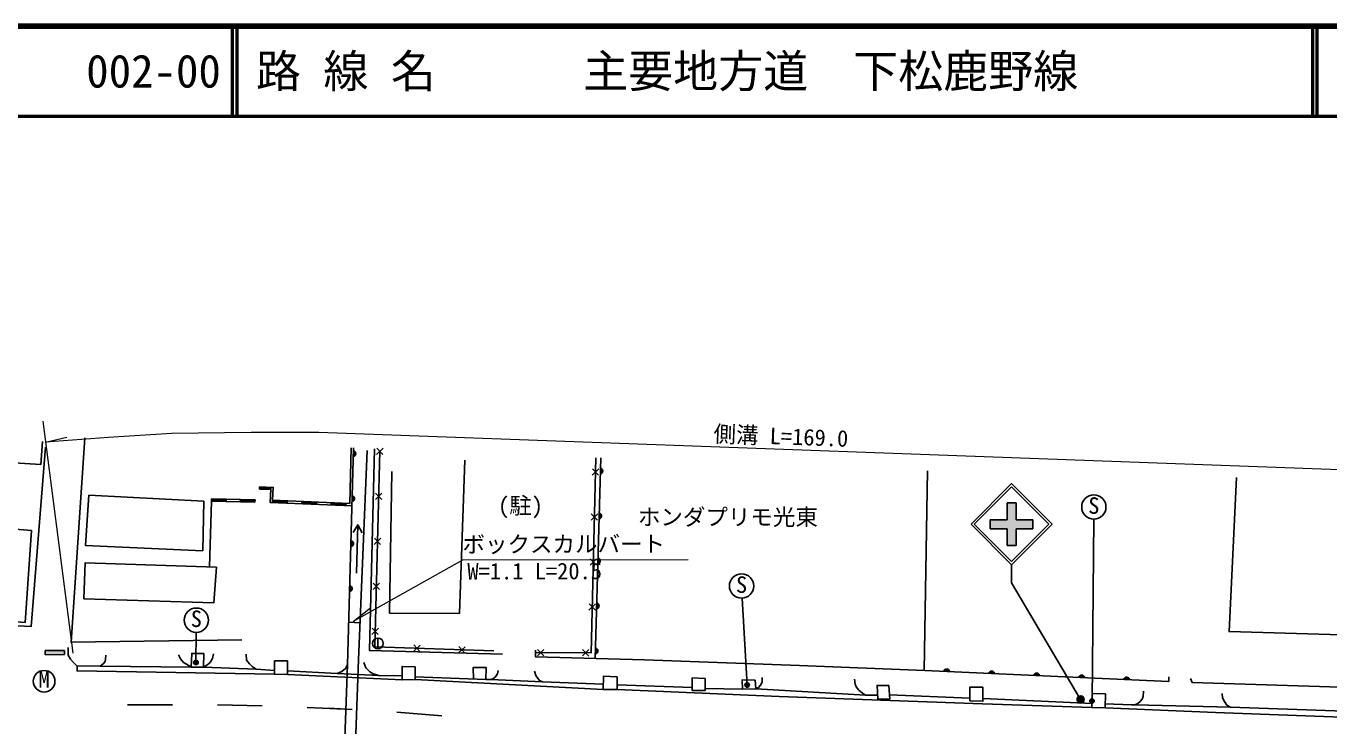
# Model space of a CAD drawing. Units: millimetres at full size, sheet at 1:1000; details may follow other scales. Extents: x 40000 to 680000, y 20000 to 380000.
# Drawn here: x 154839 to 299590, y 302252 to 380000 of the extents above; entities that cross this region are included whole.
import ezdxf
from ezdxf.enums import TextEntityAlignment as Align

# ---------------------------------------------------------------- set-up
doc = ezdxf.new("R2010")
doc.units = ezdxf.units.MM
doc.header["$LTSCALE"] = 1000
for name, color, linetype, lineweight in [('M-BGD', 7, 'Continuous', 25), ('M-BGD-EXST', 7, 'Continuous', 25), ('M-STR-HTXT', 7, 'Continuous', 13), ('M-STR-STRC', 7, 'Continuous', 25), ('M-TTL', 2, 'Continuous', 140), ('M-TTL-LINE', 7, 'Continuous', 50)]:
    doc.layers.add(name, color=color, linetype=linetype, lineweight=lineweight)
doc.layers.add('M-BMK-HTXT', color=7, linetype='Continuous')
doc.layers.add('M-TTL-TXT', color=7, linetype='Continuous')
doc.styles.add('ＭＳ ゴシック', font='')
doc.styles.get('ＭＳ ゴシック').set_extended_font_data('MS Gothic')

msp = doc.modelspace()

# ---------------------------------------------------------------- hatches: boundary and pattern name
at = {"layer": 'M-BGD'}
for points in [[(191213, 332807), (191196, 332182, 0.84072)], [(218657, 330889), (218640, 330263, 0.84072)], [(182042, 328758), (182032, 328509), (180766, 328561), (180777, 328811)], [(177083, 327451), (175451, 327488), (175445, 327238), (177078, 327201)], [(180280, 327367), (178648, 327404), (178642, 327155), (180274, 327117)], [(183852, 327246), (182220, 327315), (182210, 327065), (183841, 326997)], [(187114, 327108), (185483, 327177), (185472, 326928), (187104, 326859)], [(191076, 327809), (191059, 327184, 0.84072)], [(190377, 326971), (188746, 327040), (188735, 326790), (190367, 326721)], [(218522, 325891), (218505, 325265, 0.84072)], [(190964, 322805), (190947, 322179, 0.84072)], [(218386, 320892), (218369, 320267, 0.84072)], [(190827, 317807), (190809, 317181, 0.84072)], [(218250, 315894), (218233, 315269, 0.84072)], [(218115, 310896), (218098, 310271, 0.84072)], [(256817, 308320), (257442, 308292, 0.84072)], [(261812, 308096), (262437, 308068, 0.84072)], [(266807, 307873), (267432, 307845, 0.84072)], [(271802, 307650), (272427, 307622, 0.84072)], [(276797, 307426), (277422, 307398, 0.84072)]]:
    msp.add_hatch(color=256, dxfattribs=at).paths.add_polyline_path(points)
at = {"layer": 'M-BGD-EXST'}
for points in [[(173493, 309419, 0.41421), (173608, 309085, 0.41421), (173943, 309199, 1)], [(234723, 306905, 0.41421), (234837, 306570, 0.41421), (235172, 306685, 1)], [(273044, 305137, 0.41421), (273159, 304803, 0.41421), (273494, 304918, 1)]]:
    msp.add_hatch(color=256, dxfattribs=at).paths.add_polyline_path(points)
at = {"layer": 'M-STR-STRC'}
for points in [[(261970, 325165), (263831, 325165), (263831, 327025), (264831, 327025), (264831, 325165), (266690, 325165), (266690, 324165), (264831, 324165), (264830, 322305), (263830, 322305), (263831, 324165), (261970, 324165)], [(159107, 310180), (159104, 310630), (156977, 310617), (156980, 310167)], [(271642, 305371, 0.41421), (271826, 304836, 0.41421), (272361, 305020, 1)]]:
    msp.add_hatch(color=256, dxfattribs=at).paths.add_polyline_path(points)

# ---------------------------------------------------------------- linework, layer by layer
at = {"layer": 'M-BGD'}
for p, q in [((190972, 333146), (190803, 326954)), ((194499, 333100), (193774, 332411)), ((194481, 332393), (193792, 333118)), ((218688, 332028), (218083, 309740)), ((218468, 330811), (217744, 330121)), ((218451, 330104), (217761, 330828)), ((254997, 330590), (254621, 308418)), ((180777, 328811), (180766, 328561)), ((182042, 328758), (182032, 328509)), ((175443, 327238), (175204, 319920)), ((175443, 327238), (180274, 327117)), ((175450, 327488), (175445, 327238)), ((175451, 327488), (175445, 327238)), ((175450, 327488), (180281, 327367)), ((177083, 327451), (177078, 327201)), ((178646, 327404), (178642, 327155)), ((178648, 327404), (178642, 327155)), ((180281, 327367), (180274, 327117)), ((180280, 327367), (180274, 327117)), ((182219, 327315), (182210, 327065)), ((182220, 327315), (182210, 327065)), ((183852, 327246), (183841, 326997)), ((185483, 327177), (185472, 326928)), ((194372, 328102), (193647, 327413)), ((194354, 327395), (193665, 328120)), ((187114, 327108), (187104, 326859)), ((188746, 327040), (188735, 326790)), ((190377, 326971), (190367, 326721)), ((218347, 325812), (217623, 325122)), ((218330, 325105), (217640, 325829)), ((191697, 324610), (191168, 323749)), ((194246, 323104), (193521, 322415)), ((194228, 322397), (193539, 323121)), ((218227, 320814), (217503, 320124)), ((218210, 320107), (217520, 320831)), ((194119, 318105), (193394, 317416)), ((194101, 317398), (193412, 318123)), ((218106, 315815), (217382, 315125)), ((218089, 315108), (217399, 315832)), ((190692, 313771), (191956, 313720)), ((193993, 313107), (193268, 312418)), ((193975, 312400), (193286, 313125)), ((193924, 312016), (193924, 310816)), ((198628, 311222), (197897, 310539)), ((197921, 311245), (198604, 310515)), ((203625, 311054), (202894, 310371)), ((202918, 311077), (203601, 310347)), ((212382, 310755), (211671, 310051)), ((211675, 310758), (212378, 310047)), ((217382, 310727), (216671, 310024)), ((216674, 310731), (217378, 310020)), ((163086, 308880), (173201, 308771)), ((180401, 308569), (174571, 308795)), ((183873, 307953), (196610, 307363)), ((194028, 307843), (189411, 308061)), ((218949, 306298), (198076, 307394)), ((206458, 307404), (212233, 307160)), ((220501, 306808), (228833, 306510)), ((234423, 306350), (230288, 306420)), ((235919, 306359), (248119, 305682)), ((250778, 305706), (259693, 305323)), ((261143, 305303), (273267, 304746)), ((278008, 304609), (288646, 304355))]:
    msp.add_line(p, q, dxfattribs=at)
for points in [[(156652, 333841), (156480, 331284), (150494, 331660), (150241, 326704), (143920, 327078), (143777, 325963), (137212, 326355), (137466, 330672)], [(142622, 313935), (155403, 313290), (156991, 333219)], [(161352, 334251), (159844, 311541), (178812, 311799)], [(191222, 333139), (190562, 309028), (190334, 308630), (189939, 308292), (189411, 308061), (183878, 308388)], [(193564, 333018), (193004, 310628), (207777, 310219)], [(189885, 267911), (191143, 292131), (191788, 309577), (192731, 332863)], [(194138, 332817), (193587, 311037), (206801, 310593)], [(203578, 331765), (202994, 314753), (195218, 314781), (195474, 330529)], [(218144, 332033), (217621, 310372), (211518, 310406)], [(180777, 328811), (182295, 328748), (182219, 327315), (190803, 326954)], [(309298, 328735), (308466, 312147), (288498, 312734), (289323, 329857)], [(180766, 328561), (182032, 328509), (181956, 327076), (191046, 326694)], [(191550, 319221), (191697, 324610), (192179, 323721)], [(159516, 310979), (159532, 310127), (159767, 309685), (160088, 309344), (160491, 308942), (163086, 308880), (163398, 309160), (163625, 309420), (163676, 309653), (163685, 310110)], [(171793, 310145), (171990, 309711), (172345, 309315), (172666, 309098), (173201, 308771)], [(174571, 308795), (174911, 308987), (175299, 309300), (175571, 309752), (175681, 310275)], [(179289, 310240), (179325, 309568), (179653, 309158), (179944, 308851), (180401, 308569), (182440, 308427)], [(211433, 310681), (211448, 309920), (223553, 309592), (240769, 308975), (254690, 308415), (281800, 307202), (281785, 307702)], [(182434, 307986), (160511, 308358), (160525, 308942)], [(190562, 309028), (189910, 291718), (188929, 267339)], [(192354, 309298), (192580, 308693), (193031, 308273), (193417, 308043), (194028, 307843), (196610, 307805)], [(207293, 308413), (207208, 308033), (206984, 307696), (206686, 307466), (206458, 307404), (205927, 307408), (198078, 307694)], [(205927, 307408), (205946, 308754), (204511, 308739), (204562, 307458)], [(211325, 308339), (211463, 307871), (211607, 307619), (211876, 307314), (212233, 307160), (218963, 306906)], [(235919, 306359), (236231, 306539), (236431, 306764), (236605, 307123), (236634, 307629)], [(246861, 307439), (246968, 306886), (247081, 306596), (247344, 306226), (247756, 305906), (248119, 305682), (249439, 305667)], [(284204, 307503), (284376, 307095), (302044, 306519), (311706, 306104), (311931, 306617)], [(220502, 306282), (238510, 305515), (247764, 305174)], [(278994, 306119), (278954, 305523), (278844, 305217), (278603, 304974), (278358, 304758), (278008, 304609), (277644, 304579), (274742, 304697)], [(311376, 304664), (311188, 304060), (310841, 303637), (310462, 303426), (300261, 303921), (288646, 304355), (288254, 304576), (287996, 304981), (287771, 305381), (287711, 305838)], [(273263, 304294), (261085, 304701), (247764, 305174)], [(326917, 302385), (310013, 302895), (286989, 303749), (274735, 304262)]]:
    msp.add_lwpolyline(points, dxfattribs=at)
for points in [[(174607, 327212), (174464, 321706), (161460, 322289), (161825, 327873)], [(155431, 323967), (154729, 313726), (143442, 314586), (143430, 315165), (136465, 315633), (137358, 325452)], [(176001, 319894), (175707, 315944), (161260, 316377), (161416, 320372)], [(174595, 310293), (173244, 310306), (173201, 308771), (174571, 308795)], [(183890, 309470), (183873, 307953), (182434, 307986), (182457, 309480)], [(198084, 308826), (196611, 308862), (196610, 307363), (198076, 307394)], [(220498, 307720), (220502, 306282), (218949, 306298), (218982, 307779)], [(230284, 307535), (230288, 306204), (228826, 306193), (228854, 307598)], [(235834, 307352), (235919, 306359), (234423, 306350), (234409, 307374)], [(250711, 306741), (250809, 305237), (249460, 305251), (249385, 306751)], [(261143, 306550), (261143, 304989), (259693, 305053), (259691, 306551)], [(274760, 305827), (274735, 304262), (273263, 304294), (273278, 305873)]]:
    msp.add_lwpolyline(points, close=True, dxfattribs=at)
msp.add_circle((193924, 311416), 600, dxfattribs=at)
for centre, start, end in [((191150, 332496), 278.32183, 78.53956), ((218594, 330577), 278.33698, 78.55471), ((191013, 327498), 278.32183, 78.53956), ((218459, 325579), 278.33698, 78.55471), ((190901, 322494), 278.32183, 78.53956), ((218323, 320581), 278.33698, 78.55471), ((190764, 317496), 278.32183, 78.53956), ((218187, 315583), 278.33698, 78.55471), ((218052, 310585), 278.33698, 78.55471), ((257127, 308251), 7.33065, 167.54838), ((262122, 308028), 7.33065, 167.54838), ((267117, 307804), 7.33065, 167.54838), ((272112, 307581), 7.33065, 167.54838), ((277107, 307358), 7.33065, 167.54838)]:
    msp.add_arc(centre, 318, start, end, dxfattribs=at)
at = {"layer": 'M-BGD-EXST'}
for p, q in [((273270, 305025), (273457, 325227)), ((234947, 306795), (234406, 316447)), ((173718, 309309), (173742, 312649))]:
    msp.add_line(p, q, dxfattribs=at)
for centre, radius in [((273469, 326576), 1350), ((234331, 317795), 1350), ((173752, 313999), 1350), ((156847, 307216), 1200), ((173718, 309309), 250), ((234947, 306795), 250), ((273269, 305027), 250)]:
    msp.add_circle(centre, radius, dxfattribs=at)
at = {"layer": 'M-STR-HTXT'}
for p, q in [((156691, 336113), (160023, 310323)), ((170980, 334734), (164008, 334301)), ((179861, 334854), (170980, 334734)), ((187356, 334841), (179861, 334854)), ((328760, 329696), (187356, 334841)), ((156993, 333770), (159382, 334336)), ((164008, 334301), (156993, 333770)), ((191185, 313862), (193114, 315381))]:
    msp.add_line(p, q, dxfattribs=at)
msp.add_lwpolyline([(228390, 320715), (203334, 320653), (191185, 313862)], dxfattribs=at)
at = {"layer": 'M-STR-STRC'}
for p, q in [((259830, 324666), (264330, 329166)), ((260183, 324666), (264330, 328812)), ((268830, 324665), (264330, 329166)), ((268477, 324665), (264330, 328812)), ((263831, 327025), (264831, 327025)), ((263831, 327025), (263831, 325165)), ((264831, 327025), (264831, 325165)), ((259830, 324666), (264330, 320165)), ((260183, 324666), (264330, 320518)), ((261970, 325165), (261970, 324165)), ((261970, 325165), (263831, 325165)), ((264330, 320518), (268477, 324665)), ((264330, 320165), (268830, 324665)), ((264831, 325165), (266690, 325165)), ((266690, 325165), (266690, 324165)), ((261970, 324165), (263831, 324165)), ((263831, 324165), (263830, 322305)), ((264831, 324165), (264830, 322305)), ((264831, 324165), (266690, 324165)), ((263830, 322305), (264830, 322305)), ((264330, 320165), (264330, 318165)), ((272001, 305196), (264330, 318165)), ((171091, 304596), (166091, 304579)), ((181089, 304496), (176091, 304613)), ((191058, 304074), (186086, 304307)), ((188494, 304216), (191080, 304073)), ((201032, 303368), (196049, 303784))]:
    msp.add_line(p, q, dxfattribs=at)
msp.add_lwpolyline([(159107, 310180), (159104, 310630), (156977, 310617), (156980, 310167)], close=True, dxfattribs=at)
msp.add_circle((272001, 305196), 400, dxfattribs=at)
at = {"layer": 'M-TTL'}
msp.add_line((680000, 380000), (40000, 380000), dxfattribs=at)
at = {"layer": 'M-TTL-LINE'}
for p, q in [((177750, 380000), (177750, 370000)), ((178250, 380000), (178250, 370000)), ((297750, 380000), (297750, 370000)), ((298250, 380000), (298250, 370000)), ((40000, 370000), (680000, 370000))]:
    msp.add_line(p, q, dxfattribs=at)

# ---------------------------------------------------------------- texts
at = {"layer": 'M-BGD-EXST', "style": 'ＭＳ ゴシック'}
for p in [(272814, 325284), (233675, 316502), (173097, 312707)]:
    msp.add_text('S', height=1833, rotation=358.508, dxfattribs=at).set_placement(p, align=Align.BOTTOM_LEFT)
msp.add_text('M', height=1833, dxfattribs=at).set_placement((156225, 305937), align=Align.BOTTOM_LEFT)
at = {"layer": 'M-BMK-HTXT', "style": 'ＭＳ ゴシック'}
for s, p in [('(駐)', (207271, 325265)), ('ホンダプリモ光東', (222813, 323994))]:
    msp.add_text(s, height=1833, dxfattribs=at).set_placement(p, align=Align.BOTTOM_LEFT)
at = {"layer": 'M-STR-HTXT', "style": 'ＭＳ ゴシック'}
for s, rotation, p in [('側溝 L=169.0', 357.916, (231165, 333247)), ('ボックスカルバート', 0.141, (203331, 320958)), ('W=1.1 L=20.5', 0.141, (203869, 317964))]:
    msp.add_text(s, height=1833, rotation=rotation, dxfattribs=at).set_placement(p, align=Align.BOTTOM_LEFT)
at = {"layer": 'M-TTL-TXT', "style": 'ＭＳ ゴシック'}
for s, p in [('002-00', (161521, 375000)), ('路 線 名', (180380, 375000)), ('主要地方道\u3000下松鹿野線', (216734, 375000))]:
    msp.add_text(s, height=3666, dxfattribs=at).set_placement(p, align=Align.MIDDLE_LEFT)

doc.saveas('drawing.dxf')
